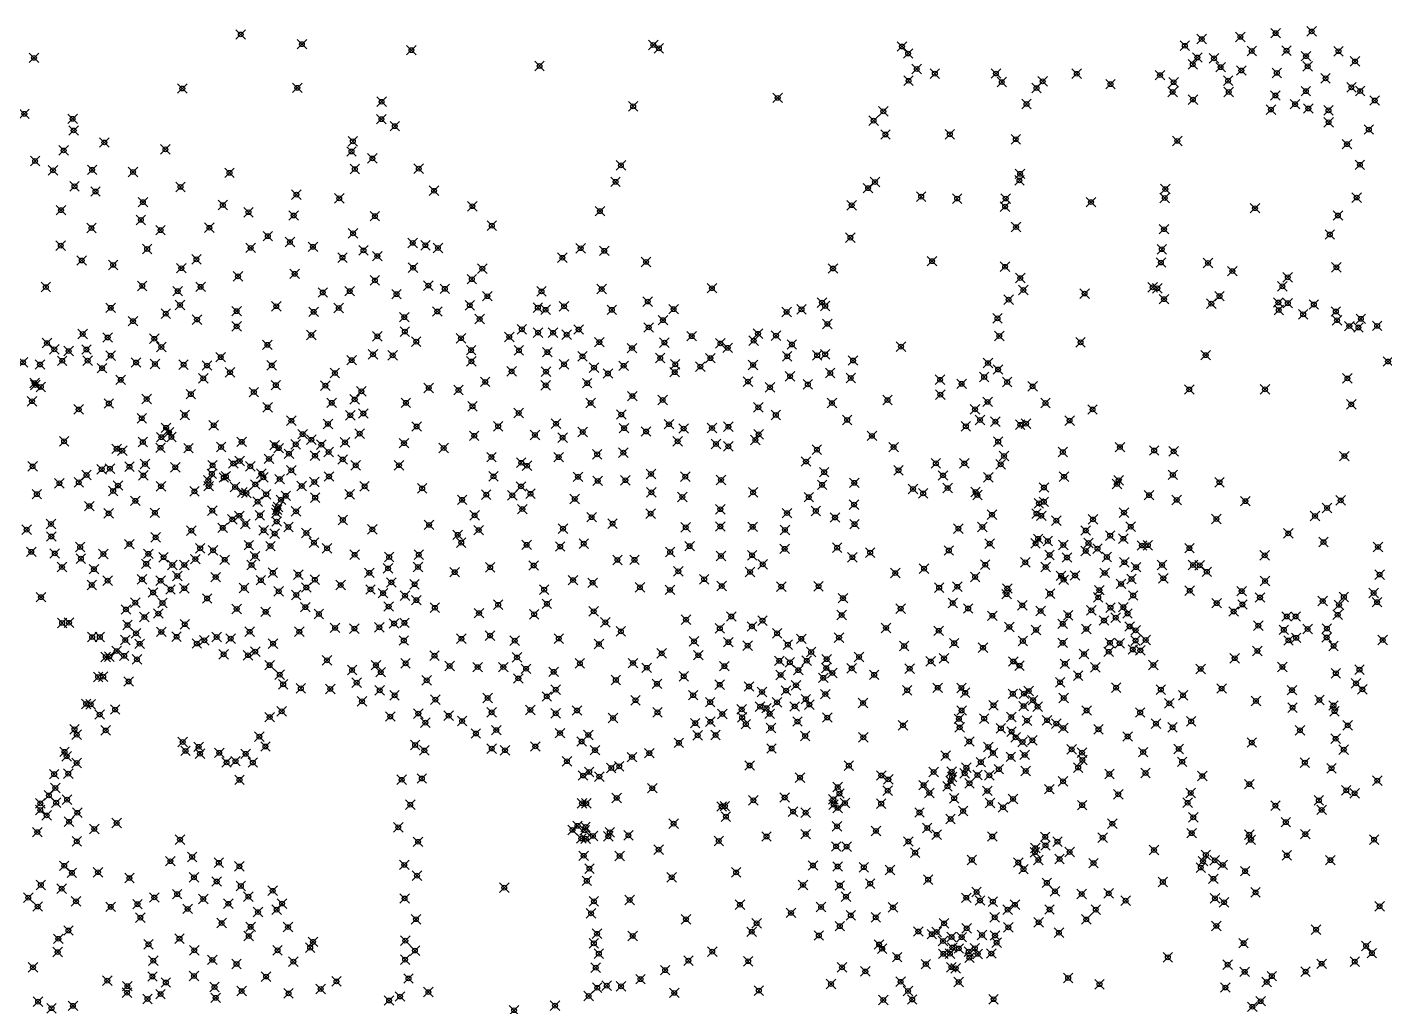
# Model space of a CAD drawing. Header units: millimetres. Extents: x 476859 to 479474, y 2367368 to 2370543.
# Drawn here: x 477952 to 478521, y 2367718 to 2368128 of the extents above; entities that cross this region are included whole.
import ezdxf

# ---------------------------------------------------------------- set-up
doc = ezdxf.new("R2010")
doc.units = ezdxf.units.MM
doc.header["$PDMODE"] = 35
doc.header["$PDSIZE"] = 2

msp = doc.modelspace()

# ---------------------------------------------------------------- linework, layer by layer
for p in [(478041.869, 2368124.863, 5.83), (478444.36, 2368122.916, 3.595), (478460.564, 2368123.827, 3.42), (478475.318, 2368125.407, 3.463), (478490.417, 2368126.145, 3.03), (478067.512, 2368120.785, 5.67), (478113.36, 2368118.277, 5.54), (478214.654, 2368120.467, 4.507), (478217.01, 2368119.055, 4.758), (478318.828, 2368119.813, 5.115), (478321.404, 2368116.866, 5.28), (478437.32, 2368120.145, 4.332), (478465.35, 2368117.915, 3.578), (478479.888, 2368118.052, 3.078), (478501.667, 2368117.835, 3.471), (477955.263, 2368115.054, 5.724), (478167.029, 2368111.632, 2.78), (478440.64, 2368112.354, 3.237), (478442.561, 2368115.219, 3.24), (478449.521, 2368114.854, 3.434), (478452.282, 2368111.172, 3.141), (478488.039, 2368115.782, 2.987), (478488.758, 2368111.506, 3.41), (478508.58, 2368113.582, 3.89), (478321.584, 2368105.472, 5.03), (478325.025, 2368110.384, 5.058), (478332.593, 2368108.453, 4.869), (478358.186, 2368108.489, 4.87), (478377.74, 2368105.24, 4.888), (478392.027, 2368108.402, 4.77), (478426.918, 2368107.831, 5.12), (478455.44, 2368105.498, 3.23), (478460.989, 2368109.777, 3.213), (478475.841, 2368108.765, 3.482), (478496.248, 2368106.51, 3.451), (478017.391, 2368102.225, 3.68), (478065.564, 2368102.501, 5.76), (478360.644, 2368104.926, 5.017), (478375.177, 2368102.408, 4.792), (478406.162, 2368104.057, 4.67), (478432.182, 2368100.795, 4.56), (478432.597, 2368104.843, 4.911), (478455.706, 2368100.765, 4.846), (478488.012, 2368101.113, 3.39), (478507.098, 2368102.731, 5.512), (478510.764, 2368101.147, 5.14), (478100.858, 2368096.676, 5.45), (478206.254, 2368094.745, 4.507), (478266.769, 2368098.299, 2.72), (478370.985, 2368095.725, 4.439), (478440.7, 2368097.588, 4.76), (478475.255, 2368099.292, 4.316), (478483.479, 2368095.665, 4.814), (478489.029, 2368093.858, 4.516), (478516.86, 2368097.197, 3.199), (477951.225, 2368091.633, 5.875), (477971.443, 2368089.532, 5.92), (478100.809, 2368089.393, 5.23), (478306.934, 2368088.756, 4.76), (478311.016, 2368092.663, 4.839), (478473.365, 2368093.406, 4.47), (478497.486, 2368093.07, 4.41), (477971.883, 2368084.657, 5.784), (478106.398, 2368086.47, 5.67), (478311.911, 2368082.961, 5.188), (478338.88, 2368083.046, 2.62), (478497.521, 2368088.094, 4.422), (478514.365, 2368085.045, 3.78), (477984.764, 2368079.635, 5.911), (478088.824, 2368080.123, 5.65), (478366.505, 2368080.968, 4.473), (478434.147, 2368080.269, 4.72), (478505.225, 2368078.932, 4.151), (477955.749, 2368071.857, 6.502), (477967.695, 2368076.294, 5.822), (478010.334, 2368076.74, 5.87), (478088.26, 2368075.838, 5.99), (478097.034, 2368072.951, 5.084), (477963.23, 2368067.972, 6.656), (477979.625, 2368068.171, 6.176), (477996.787, 2368067.259, 6.23), (478037.175, 2368066.908, 5.515), (478089.676, 2368068.477, 5.709), (478116.445, 2368068.642, 6.12), (478201.123, 2368070.041, 4.728), (478368.305, 2368066.494, 4.342), (478510.627, 2368070.279, 4.59), (477972.26, 2368061.257, 6.845), (478016.654, 2368061.019, 6.45), (478198.867, 2368063.14, 4.728), (478304.637, 2368060.487, 4.85), (478307.525, 2368063.067, 4.91), (478368.036, 2368063.746, 4.187), (478429.161, 2368060.106, 2.619), (477981.041, 2368059.109, 6.739), (478000.912, 2368054.624, 7.223), (478065.203, 2368057.772, 5.491), (478083.134, 2368056.215, 5.957), (478122.853, 2368059.417, 5.93), (478326.858, 2368056.951, 4.56), (478341.941, 2368056.134, 4.44), (478362.277, 2368056.132, 4.023), (478398.009, 2368054.651, 1.53), (478428.888, 2368056.395, 2.732), (478509.262, 2368056.551, 3.56), (477966.571, 2368051.266, 8.976), (478034.39, 2368053.411, 6.401), (478045.124, 2368050.406, 6.274), (478064.049, 2368049.033, 5.98), (478098.063, 2368048.756, 3.86), (478138.902, 2368052.925, 5.01), (478192.321, 2368050.868, 5.045), (478297.751, 2368053.332, 5.047), (478362.027, 2368052.788, 4.206), (478466.682, 2368052.098, 1.53), (478501.431, 2368049.038, 3.937), (477979.347, 2368043.774, 8.252), (478000.051, 2368047.195, 7.864), (478008.291, 2368042.895, 7.426), (478028.75, 2368043.906, 6.953), (478147.039, 2368044.772, 5.96), (478366.612, 2368044.199, 3.985), (478428.579, 2368043.298, 2.877), (478053.214, 2368040.387, 6.728), (478062.479, 2368037.912, 6.769), (478088.925, 2368041.583, 6.046), (478113.93, 2368037.564, 6.611), (478297.244, 2368039.754, 5.06), (478498.048, 2368041.099, 3.67), (477966.479, 2368036.428, 9.598), (478002.678, 2368035.013, 8.343), (478046.015, 2368035.483, 6.886), (478072.099, 2368035.913, 6.865), (478084.505, 2368031.415, 12.372), (478093.289, 2368034.431, 6.186), (478099.11, 2368032.035, 6.789), (478119.24, 2368036.591, 6.716), (478124.465, 2368035.452, 6.69), (478176.608, 2368031.357, 5.82), (478184.265, 2368035.332, 5.78), (478194.128, 2368034.247, 5.87), (478427.654, 2368034.912, 2.963), (477975.273, 2368030.202, 9.581), (477988.438, 2368028.356, 9.255), (478016.999, 2368026.968, 8.497), (478023.325, 2368030.691, 8.146), (478114.068, 2368027.154, 6.58), (478143.056, 2368026.783, 6.703), (478211.658, 2368029.612, 5.34), (478289.924, 2368026.85, 5.11), (478331.447, 2368029.923, 2.56), (478362.013, 2368027.592, 4.091), (478427.287, 2368029.342, 2.958), (478447.014, 2368029.169, 2.743), (478457.221, 2368025.752, 2.583), (478500.797, 2368027.356, 3.464), (478040.736, 2368023.552, 7.982), (478064.458, 2368024.623, 7.096), (478098.059, 2368021.852, 7.41), (478138.66, 2368022.365, 6.65), (478368.383, 2368022.833, 3.996), (478480.418, 2368023.161, 2.666), (477960.239, 2368019.062, 11.172), (478000.605, 2368019.563, 9.438), (478015.489, 2368017.357, 9.076), (478025.051, 2368019.177, 9.059), (478076.245, 2368016.799, 9.145), (478087.544, 2368017.362, 7.581), (478107.106, 2368016.088, 7.634), (478120.47, 2368019.698, 7.53), (478127.363, 2368018.347, 7.559), (478145.202, 2368015.239, 7.487), (478167.84, 2368017.247, 6.78), (478193.04, 2368018.234, 6.87), (478239.235, 2368018.595, 5.21), (478369.675, 2368017.834, 4.139), (478395.328, 2368016.351, 4.07), (478423.816, 2368018.96, 4.447), (478425.823, 2368018.581, 4.42), (478451.839, 2368015.258, 4.112), (478478.19, 2368019.37, 2.836), (477987.439, 2368010.373, 10.226), (478016.451, 2368011.576, 9.207), (478040.137, 2368008.972, 8.991), (478056.749, 2368011.034, 7.709), (478072.403, 2368008.71, 9.43), (478082.93, 2368010.294, 8.132), (478124.202, 2368008.851, 8.216), (478137.817, 2368011.462, 7.642), (478166.307, 2368010.455, 7.528), (478169.553, 2368009.582, 7.408), (478177.315, 2368011.014, 6.68), (478197.308, 2368009.537, 6.78), (478212.358, 2368012.983, 6.77), (478223.175, 2368009.832, 6.78), (478270.496, 2368008.663, 4.616), (478276.754, 2368009.751, 4.831), (478285.341, 2368012.583, 4.957), (478286.668, 2368011.136, 5.06), (478363.495, 2368013.777, 4.18), (478428.589, 2368014.009, 4.29), (478448.389, 2368012.104, 4.008), (478476.483, 2368012.609, 3.479), (478476.659, 2368009.442, 3.483), (478480.445, 2368012.328, 3.485), (478491.347, 2368011.778, 3.364), (478500.555, 2368008.846, 3.49), (477996.744, 2368004.789, 10.051), (478010.485, 2368007.912, 9.31), (478023.567, 2368005.466, 9.16), (478110.372, 2368006.47, 8.2), (478141.96, 2368005.672, 8.093), (478218.709, 2368005.203, 6.67), (478287.599, 2368003.637, 4.993), (478358.854, 2368005.97, 4.22), (478486.882, 2368007.646, 3.381), (478501.055, 2368005.165, 3.337), (478511.045, 2368005.762, 3.956), (477975.7, 2367999.437, 11.076), (477986.12, 2367997.963, 10.957), (478005.681, 2367997.441, 10.072), (478040.149, 2368002.593, 9.289), (478071.416, 2367998.988, 10.371), (478099.12, 2367998.434, 8.812), (478110.598, 2368000.425, 8.392), (478134.132, 2367997.631, 8.591), (478154.335, 2367998.199, 8.05), (478159.602, 2368001.394, 8.125), (478166.423, 2368000.001, 7.988), (478172.693, 2367999.932, 7.759), (478178.362, 2367999.133, 7.41), (478183.398, 2368001.313, 7.351), (478212.751, 2368002.164, 7.857), (478230.784, 2367998.504, 5.432), (478258.526, 2367999.535, 5.775), (478266.07, 2367998.736, 5.64), (478359.577, 2367998.593, 3.684), (478506.186, 2368002.714, 3.564), (478510.03, 2368002.151, 3.454), (478517.854, 2368002.824, 3.835), (477960.697, 2367995.605, 11.355), (477963.784, 2367993.014, 12.33), (477969.795, 2367992.262, 12.071), (477977.252, 2367992.916, 11.094), (478008.604, 2367993.971, 10.736), (478053.055, 2367994.881, 7.134), (478115.375, 2367996.211, 8.892), (478138.371, 2367992.661, 8.56), (478158.376, 2367992.55, 8.631), (478170.33, 2367991.799, 8.557), (478192.089, 2367995.992, 6.98), (478205.761, 2367993.509, 7.45), (478219.333, 2367995.821, 6.77), (478242.778, 2367995.485, 6.379), (478245.822, 2367993.631, 6.901), (478256.72, 2367996.614, 5.812), (478272.722, 2367995.029, 5.696), (478318.439, 2367994.128, 4.737), (478393.629, 2367995.934, 1.78), (477950.731, 2367987.543, 12.931), (477957.776, 2367986.653, 12.897), (477967.105, 2367988.204, 12.098), (477977.755, 2367988.244, 11.329), (477987.422, 2367990.332, 10.99), (477998.036, 2367987.495, 10.786), (478005.92, 2367986.849, 10.448), (478017.925, 2367986.574, 10.655), (478027.73, 2367986.207, 10.678), (478033.505, 2367989.727, 10.614), (478054.874, 2367986.252, 10.54), (478088.317, 2367988.466, 10.053), (478097.288, 2367990.886, 9.499), (478105.52, 2367990.464, 9.911), (478138.491, 2367987.931, 9.329), (478177.304, 2367986.714, 8.491), (478185.024, 2367990.035, 7.799), (478202.262, 2367986.104, 7.543), (478217.573, 2367989.335, 7.49), (478223.858, 2367986.704, 7.509), (478238.604, 2367989.29, 6.771), (478256.479, 2367986.468, 5.87), (478270.768, 2367990.08, 5.555), (478283.309, 2367990.489, 5.244), (478286.674, 2367990.919, 5.105), (478298.358, 2367988.331, 5.66), (478354.873, 2367987.236, 3.987), (478446.056, 2367990.543, 3.74), (478522.418, 2367987.888, 3.942), (477983.793, 2367985.123, 11.129), (477991.621, 2367980.214, 10.803), (478026.164, 2367980.836, 10.11), (478037.383, 2367983.403, 10.596), (478081.309, 2367983.043, 10.425), (478155.324, 2367983.743, 8.679), (478169.744, 2367983.657, 8.33), (478189.852, 2367985.316, 7.088), (478195.664, 2367982.889, 8.281), (478223.658, 2367983.442, 7.7), (478234.362, 2367985.765, 7.277), (478271.957, 2367981.734, 6.012), (478288.78, 2367983.069, 5.23), (478297.394, 2367981.011, 5.924), (478334.788, 2367980.263, 3.861), (478353.252, 2367981.409, 3.84), (478359.085, 2367984.546, 4.093), (478505.413, 2367980.817, 3.445), (477955.52, 2367978.861, 12.816), (477955.862, 2367978.079, 12.857), (477958.143, 2367977.262, 12.798), (478047.354, 2367975.075, 10.29), (478056.581, 2367977.987, 10.31), (478077.342, 2367977.783, 10.48), (478092.419, 2367975.415, 10.415), (478120.631, 2367976.835, 10.103), (478133.088, 2367975.921, 9.9), (478144.276, 2367979.369, 9.314), (478169.603, 2367977.931, 9.13), (478186.991, 2367978.814, 8.422), (478254.329, 2367979.483, 7.788), (478263.574, 2367977.063, 6.475), (478279.41, 2367978.304, 5.627), (478343.802, 2367978.551, 3.746), (478362.888, 2367979.272, 4.138), (478373.53, 2367977.462, 3.012), (478439.156, 2367976.195, 3.81), (478470.902, 2367976.253, 1.43), (477954.424, 2367971.254, 12.794), (477986.628, 2367970.311, 10.648), (478002.488, 2367972.173, 9.991), (478020.97, 2367974.234, 9.44), (478053.122, 2367968.735, 10.25), (478079.991, 2367970.594, 10.15), (478089.587, 2367972.021, 10.415), (478111.042, 2367970.599, 10.07), (478138.956, 2367969.119, 9.902), (478188.405, 2367970.562, 8.789), (478205.926, 2367973.4, 8.571), (478218.573, 2367971.779, 8.46), (478289.501, 2367970.483, 6.947), (478312.766, 2367971.749, 5.12), (478334.893, 2367974.004, 3.736), (478354.68, 2367970.989, 3.681), (478378.955, 2367970.511, 3.93), (478507.018, 2367969.923, 3.54), (477973.995, 2367967.838, 11.683), (478000.434, 2367964.13, 9.48), (478018.444, 2367965.472, 9.3), (478063.077, 2367963.09, 10.02), (478087.77, 2367965.401, 10.375), (478093.245, 2367966.128, 10.33), (478158.313, 2367966.347, 9.649), (478201.262, 2367965.683, 9.107), (478258.657, 2367968.71, 7.954), (478265.99, 2367965.494, 7.421), (478295.884, 2367963.43, 6.947), (478349.414, 2367967.891, 3.709), (478351.558, 2367963.425, 3.564), (478389.039, 2367963.162, 3.67), (478398.651, 2367967.818, 3.67), (478010.61, 2367960.144, 9.321), (478011.842, 2367958.265, 9.292), (478030.564, 2367961.204, 9.28), (478067.832, 2367957.46, 9.835), (478078.387, 2367961.77, 10.11), (478091.68, 2367957.696, 10.134), (478115.532, 2367960.681, 10.01), (478149.691, 2367960.765, 9.87), (478173.935, 2367961.844, 9.312), (478185.12, 2367958.398, 9.05), (478202.436, 2367959.988, 9.04), (478211.654, 2367958.576, 8.958), (478221.246, 2367961.642, 8.815), (478227.377, 2367959.821, 8.708), (478239.24, 2367960.015, 8.468), (478246.14, 2367960.57, 8.451), (478258.796, 2367957.385, 8.061), (478345.578, 2367960.744, 3.736), (478357.96, 2367962.691, 3.243), (478368.357, 2367961.403, 4.168), (478370.793, 2367961.864, 4.072), (477967.896, 2367954.462, 10.993), (478000.868, 2367954.165, 9.11), (478008.267, 2367951.763, 8.984), (478008.633, 2367956.2, 8.999), (478012.853, 2367956.279, 9.283), (478033.661, 2367952.064, 9.25), (478042.282, 2367954.254, 9.33), (478056.123, 2367952.861, 9.373), (478064.908, 2367953.221, 9.739), (478071.437, 2367955.129, 10.365), (478075.651, 2367953.049, 10.053), (478085.566, 2367954.042, 10.191), (478110.263, 2367953.698, 9.93), (478126.888, 2367951.66, 10.105), (478139.665, 2367956.793, 9.95), (478165.083, 2367957.154, 9.527), (478176.687, 2367956.007, 9.27), (478224.87, 2367954.48, 8.972), (478240.905, 2367953.349, 8.473), (478246.114, 2367952.361, 8.364), (478257.448, 2367955.03, 8.2), (478306.253, 2367956.753, 6.854), (478315.309, 2367952.049, 6.739), (478359.115, 2367954.33, 3.308), (478410.118, 2367952.046, 3.82), (477989.906, 2367951.317, 9.345), (477992.26, 2367950.545, 9.024), (478019.993, 2367951.606, 9.213), (478041.448, 2367946.202, 9.162), (478053.735, 2367947.124, 9.386), (478057.759, 2367951.603, 9.492), (478062.046, 2367949.256, 9.946), (478072.973, 2367948.434, 9.967), (478078.691, 2367950.011, 10.032), (478084.587, 2367946.878, 10.059), (478146.889, 2367947.859, 10.05), (478175.019, 2367947.843, 9.33), (478191.172, 2367949.043, 8.835), (478202.129, 2367949.702, 8.74), (478278.618, 2367946.006, 7.732), (478283.194, 2367950.974, 7.731), (478361.587, 2367948.324, 3.547), (478386.203, 2367949.967, 3.28), (478424.454, 2367950.636, 3.72), (478432.62, 2367950.243, 3.65), (478504.15, 2367948.277, 3.65), (477954.69, 2367943.954, 10.488), (477977.262, 2367940.359, 9.249), (477983.63, 2367942.785, 9.159), (477987.072, 2367943.04, 8.826), (477995.297, 2367943.821, 8.76), (478001.752, 2367944.974, 9.281), (478014.45, 2367943.605, 8.58), (478029.769, 2367940.848, 9.546), (478030.068, 2367944.388, 9.239), (478038.755, 2367945.186, 9.043), (478045.871, 2367943.973, 9.28), (478050.482, 2367940.904, 9.353), (478063.043, 2367942.32, 9.48), (478090.041, 2367944.42, 9.89), (478108.147, 2367944.46, 9.87), (478159.356, 2367945.501, 9.813), (478161.781, 2367944.236, 9.324), (478213.734, 2367940.829, 8.341), (478286.256, 2367941.549, 7.62), (478317.384, 2367942.34, 7.122), (478333.027, 2367945.238, 6.971), (478344.946, 2367945.218, 4.27), (478360.168, 2367944.829, 3.534), (478432.272, 2367940.415, 3.87), (477965.939, 2367936.91, 9.24), (477974.046, 2367937.286, 9.116), (477990.467, 2367935.952, 8.608), (478001.102, 2367940.206, 8.589), (478008.457, 2367935.667, 8.52), (478028.298, 2367938.125, 8.839), (478028.438, 2367935.689, 8.655), (478034.799, 2367939.325, 9.209), (478035.652, 2367939.785, 9.23), (478039.501, 2367935.33, 9.205), (478047.987, 2367936.414, 9.341), (478051.389, 2367939.367, 9.746), (478058.211, 2367938.645, 9.564), (478067.389, 2367935.748, 9.46), (478072.674, 2367937.449, 9.57), (478078.86, 2367939.735, 9.929), (478093.734, 2367935.626, 9.85), (478117.867, 2367934.75, 9.908), (478147.738, 2367939.774, 9.98), (478159.251, 2367935.573, 9.067), (478183.124, 2367939.615, 8.77), (478191.407, 2367937.905, 8.671), (478202.987, 2367938.173, 8.38), (478228.05, 2367939.673, 8.32), (478243.012, 2367938.321, 8.09), (478285.389, 2367936.24, 7.46), (478298.838, 2367937.096, 7.408), (478336.015, 2367940.182, 6.84), (478337.985, 2367934.891, 6.711), (478355.04, 2367939.402, 5.34), (478378.292, 2367935.133, 3.34), (478386.691, 2367939.627, 1.76), (478408.9, 2367936.601, 3.374), (478409.557, 2367938.167, 3.279), (478451.828, 2367937.325, 3.65), (477956.472, 2367932.342, 9.852), (477988.456, 2367933.69, 8.182), (477997.742, 2367929.545, 8.09), (478022.493, 2367933.49, 8.64), (478042.582, 2367933.106, 8.952), (478044.201, 2367932.831, 9.415), (478048.925, 2367929.184, 9.003), (478052.532, 2367932.291, 9.049), (478058.748, 2367929.984, 9.014), (478060.746, 2367931.633, 9.321), (478073.04, 2367930.873, 9.621), (478087.503, 2367932.296, 9.729), (478134.605, 2367929.959, 9.58), (478144.692, 2367932.124, 9.77), (478155.623, 2367931.854, 9.166), (478163.254, 2367932.528, 8.793), (478181.777, 2367930.355, 8.36), (478213.862, 2367933.1, 8.24), (478226.815, 2367931.172, 7.907), (478256.481, 2367933.072, 7.863), (478279.804, 2367931.079, 7.11), (478323.449, 2367934.515, 6.967), (478327.712, 2367932.654, 6.758), (478349.649, 2367933.232, 6.43), (478350.447, 2367931.97, 6.489), (478378.248, 2367929.144, 4.493), (478422.328, 2367931.916, 3.67), (478433.89, 2367929.939, 3.766), (478462.682, 2367929.423, 3.73), (478502.592, 2367929.717, 3.454), (477978.457, 2367927.335, 7.03), (477986.52, 2367924.287, 7.685), (478005.916, 2367924.541, 7.92), (478029.948, 2367925.42, 8.458), (478041.324, 2367923.289, 8.27), (478049.893, 2367923.49, 8.42), (478056.779, 2367924.486, 8.427), (478057.026, 2367925.882, 8.833), (478057.462, 2367927.002, 8.996), (478065.039, 2367925.174, 9.05), (478139.828, 2367923.435, 9.44), (478159.806, 2367926.083, 8.61), (478213.548, 2367924.189, 8.113), (478242.756, 2367926.026, 7.742), (478270.688, 2367924.409, 7.226), (478282.759, 2367925.315, 6.827), (478298.782, 2367927.984, 7.163), (478356.536, 2367923.73, 6.43), (478375.186, 2367924.221, 5.95), (478376.179, 2367928.534, 4.436), (478377.166, 2367923.288, 5.888), (478411.812, 2367924.629, 3.54), (478496.887, 2367926.568, 3.65), (477962.393, 2367919.869, 6.89), (478034.348, 2367918.25, 8.09), (478038.332, 2367921.775, 8.264), (478043.842, 2367919.857, 8.409), (478056.912, 2367920.876, 8.45), (478061.858, 2367918.602, 8.39), (478084.64, 2367921.546, 9.56), (478096.984, 2367917.588, 9.587), (478120.762, 2367919.476, 9.552), (478176.847, 2367917.891, 8.054), (478188.828, 2367922.69, 8.33), (478197.609, 2367920.011, 8.145), (478228.274, 2367918.444, 7.785), (478242.77, 2367918.789, 7.535), (478256.318, 2367918.664, 7.61), (478290.778, 2367922.567, 6.88), (478298.948, 2367919.783, 7.061), (478342.465, 2367917.908, 6.137), (478352.503, 2367918.609, 6.219), (478383.457, 2367921.228, 5.772), (478398.845, 2367921.775, 3.41), (478414.654, 2367918.696, 4.82), (478450.526, 2367921.943, 3.83), (478491.824, 2367923.198, 3.87), (477952.205, 2367917.455, 8.059), (477962.55, 2367914.627, 7.522), (478006.234, 2367914.239, 7.692), (478021.191, 2367917.078, 7.693), (478051.44, 2367917.213, 8.478), (478056.081, 2367915.828, 8.272), (478069.33, 2367916.059, 8.88), (478072.517, 2367912.012, 8.807), (478132.759, 2367915.309, 9.348), (478134.222, 2367912.038, 9.28), (478141.543, 2367917.284, 9.334), (478269.809, 2367917.366, 7.18), (478375.889, 2367913.639, 4.782), (478379.918, 2367912.706, 4.56), (478395.799, 2367917.136, 5.488), (478396.957, 2367911.874, 5.55), (478406.043, 2367914.977, 5.257), (478411.568, 2367913.674, 4.656), (478480.621, 2367915.914, 3.87), (478495.386, 2367912.282, 3.92), (477954.127, 2367908.183, 6.9), (477963.975, 2367907.518, 7.167), (477974.62, 2367910.202, 6.58), (477984.367, 2367907.279, 6.89), (477995.254, 2367911.426, 7.11), (478003.185, 2367907.356, 7.28), (478024.887, 2367909.67, 7.58), (478030.301, 2367908.83, 7.905), (478045.246, 2367910.994, 7.889), (478047.887, 2367906.399, 7.947), (478054.329, 2367910.582, 7.723), (478078.036, 2367909.656, 8.634), (478089.568, 2367906.972, 8.75), (478116.451, 2367906.991, 9.15), (478161.601, 2367911.118, 8.246), (478175.686, 2367910.408, 8.09), (478185.557, 2367911.609, 7.77), (478221.737, 2367908.108, 7.636), (478229.878, 2367910.567, 7.72), (478243.002, 2367906.429, 7.212), (478256.064, 2367906.755, 7.46), (478269.686, 2367909.441, 7.016), (478291.684, 2367909.917, 6.44), (478305.506, 2367907.868, 6.553), (478338.47, 2367908.738, 6.11), (478355.561, 2367911.648, 6.31), (478374.783, 2367911.709, 5.872), (478380.646, 2367906.91, 4.28), (478386.38, 2367911.077, 4.42), (478395.81, 2367908.576, 4.35), (478400.737, 2367909.537, 5.094), (478419.356, 2367910.827, 5.015), (478421.825, 2367910.957, 4.96), (478439.246, 2367909.725, 3.397), (478470.765, 2367906.71, 1.66), (478518.193, 2367910.254, 4.223), (477966.999, 2367901.811, 6.371), (477974.918, 2367905.329, 6.71), (477980.37, 2367900.932, 6.44), (478002.278, 2367903.172, 6.76), (478009.544, 2367905.925, 7.543), (478013.216, 2367902.675, 7.561), (478018.249, 2367902.716, 6.88), (478022.869, 2367905.139, 7.188), (478035.168, 2367904.864, 7.234), (478046.374, 2367902.651, 7.969), (478103.58, 2367901.24, 8.87), (478104.031, 2367905.999, 9.147), (478116.131, 2367901.838, 8.945), (478146.369, 2367901.664, 8.336), (478164.569, 2367902.478, 8.111), (478199.665, 2367904.797, 7.497), (478206.802, 2367904.831, 7.497), (478260.511, 2367902.955, 6.978), (478298.068, 2367905.92, 6.481), (478328.089, 2367901.137, 6.35), (478353.7, 2367902.785, 6.26), (478370.476, 2367903.799, 5.73), (478379.001, 2367901.804, 5.869), (478387.934, 2367905.817, 4.11), (478404.63, 2367906.01, 3.87), (478411.962, 2367903.826, 3.26), (478416.865, 2367901.762, 2.71), (478427.78, 2367902.694, 4.838), (478440.767, 2367902.668, 4.737), (478443.506, 2367902.556, 4.65), (477986.115, 2367896.102, 6.004), (478000.512, 2367896.644, 6.45), (478008.293, 2367896.08, 6.66), (478015.317, 2367898.08, 6.51), (478031.384, 2367897.602, 6.89), (478050.29, 2367896.312, 7.13), (478055.312, 2367899.437, 8.118), (478065.966, 2367898.618, 7.67), (478072.911, 2367896.5, 7.781), (478095.73, 2367899.388, 8.709), (478104.955, 2367895.367, 8.209), (478131.477, 2367899.684, 8.63), (478181.068, 2367896.348, 7.289), (478189.253, 2367895.233, 7.63), (478225.144, 2367900.027, 7.47), (478235.973, 2367896.721, 7.19), (478255.207, 2367899.789, 7.087), (478316.018, 2367899.29, 6.49), (478349.467, 2367897.687, 6.42), (478385.475, 2367898.154, 6.047), (478386.573, 2367896.481, 5.839), (478391.314, 2367898.287, 3.89), (478403.715, 2367899.374, 3.37), (478414.964, 2367896.793, 2.738), (478428.304, 2367897.131, 2.76), (478446.523, 2367899.834, 4.777), (478470.911, 2367895.966, 3.465), (478518.872, 2367898.667, 4.042), (477958.207, 2367889.195, 6.357), (477979.485, 2367894.293, 6.13), (478005.15, 2367891.148, 6.31), (478012.477, 2367892.418, 6.31), (478018.227, 2367892.94, 6.662), (478043.232, 2367893.047, 6.91), (478057.803, 2367891.642, 7.104), (478065.116, 2367890.157, 7.091), (478069.342, 2367893.268, 7.427), (478083.716, 2367894.266, 8.189), (478096.221, 2367892.44, 8.214), (478101.486, 2367890.879, 8.188), (478110.696, 2367889.823, 7.98), (478114.679, 2367894.61, 8.526), (478168.964, 2367892.366, 7.66), (478209.071, 2367893.313, 7.197), (478221.666, 2367892.264, 7.156), (478243.341, 2367893.846, 7.002), (478268.268, 2367893.646, 6.745), (478283.888, 2367893.778, 6.716), (478334.4, 2367893.18, 6.27), (478342.011, 2367893.571, 6.54), (478362.642, 2367890.447, 6.099), (478362.97, 2367892.826, 6.142), (478380.891, 2367890.672, 5.82), (478401.509, 2367892.148, 3.57), (478410.611, 2367894.769, 2.727), (478415.675, 2367889.904, 2.89), (478439.359, 2367891.895, 2.74), (478461.106, 2367891.734, 4.815), (478503.893, 2367889.27, 3.666), (478516.37, 2367890.956, 4.659), (477993.778, 2367884.06, 5.62), (477997.686, 2367886.89, 5.677), (478009.103, 2367886.769, 6.11), (478027.795, 2367888.637, 6.62), (478040.193, 2367884.289, 6.672), (478068.946, 2367885.028, 7.09), (478103.826, 2367885.277, 7.639), (478115.466, 2367887.957, 7.861), (478123.181, 2367884.775, 7.547), (478149.708, 2367886.027, 7.68), (478170.101, 2367886.409, 7.317), (478294.151, 2367888.784, 6.221), (478318.288, 2367884.437, 6.09), (478340.115, 2367886.735, 6.21), (478346.546, 2367884.471, 6.487), (478369.237, 2367885.764, 6.077), (478398.135, 2367883.68, 5.58), (478401.028, 2367889.094, 5.465), (478406.177, 2367884.821, 5.339), (478411.593, 2367885.02, 2.842), (478450.635, 2367886.698, 2.761), (478461.438, 2367886.129, 4.79), (478468.792, 2367889.061, 4.76), (478495.051, 2367887.565, 3.397), (478501.868, 2367885.972, 3.481), (478517.838, 2367887.122, 4.505), (477967.092, 2367878.382, 4.799), (477969.972, 2367878.488, 6.081), (478001.508, 2367880.876, 5.48), (478007.372, 2367882.348, 5.851), (478018.44, 2367877.856, 6.135), (478052.317, 2367883.068, 6.53), (478074.6, 2367882.143, 7.21), (478106.095, 2367878.193, 7.133), (478110.451, 2367878.446, 7.38), (478141.681, 2367882.526, 7.529), (478164.764, 2367882.062, 7.299), (478189.707, 2367883.297, 7.253), (478194.604, 2367878.685, 6.93), (478228.358, 2367879.765, 6.77), (478247.327, 2367881.104, 6.71), (478260.424, 2367879.381, 6.68), (478293.546, 2367881.716, 6.213), (478356.719, 2367881.405, 6.31), (478376.899, 2367883.383, 5.961), (478386.167, 2367878.047, 5.765), (478388.464, 2367881.591, 5.751), (478403.453, 2367879.449, 5.577), (478408.361, 2367880.626, 3.365), (478413.318, 2367882.352, 2.929), (478457.741, 2367883.201, 3.082), (478479.993, 2367881.103, 4.766), (478483.701, 2367881.104, 4.777), (478501.341, 2367881.843, 4.65), (477979.658, 2367872.501, 4.799), (477982.864, 2367872.52, 5.844), (477994.433, 2367877.512, 5.435), (477997.987, 2367874.058, 5.478), (478008.602, 2367874.672, 5.65), (478014.991, 2367872.622, 5.83), (478031.751, 2367872.518, 6.1), (478045.635, 2367874.719, 6.03), (478066.426, 2367874.726, 6.58), (478081.392, 2367876.341, 7.28), (478089.5, 2367876.055, 7.35), (478099.96, 2367876.567, 7.43), (478146.316, 2367873.118, 6.955), (478201.099, 2367874.869, 6.628), (478242.557, 2367876.134, 6.486), (478255.991, 2367876.945, 6.611), (478266.54, 2367874.056, 6.395), (478292.443, 2367872.286, 6.064), (478312.152, 2367876.326, 6.059), (478334.232, 2367875.123, 5.93), (478363.805, 2367876.747, 6.161), (478375.004, 2367875.488, 5.87), (478396.022, 2367875.916, 5.6), (478414.176, 2367876.913, 2.897), (478416.692, 2367875.328, 2.923), (478468.089, 2367877.262, 3.09), (478478.78, 2367875.524, 4.754), (478483.943, 2367872.167, 4.715), (478488.728, 2367875.856, 4.789), (478496.697, 2367872.33, 4.412), (478496.805, 2367876.068, 3.697), (477989.886, 2367866.627, 5.39), (477993.513, 2367871.242, 5.435), (477999.521, 2367869.685, 5.425), (478023.468, 2367869.789, 6.19), (478026.662, 2367871.148, 6.064), (478037.659, 2367871.849, 6.108), (478047.948, 2367866.394, 6.08), (478055.431, 2367869.731, 5.991), (478110.18, 2367871.053, 6.928), (478134.313, 2367871.79, 7.01), (478156.653, 2367870.971, 6.92), (478175.089, 2367871.865, 6.889), (478191.901, 2367869.564, 6.88), (478231.756, 2367870.722, 6.41), (478246.134, 2367870.358, 6.34), (478254.223, 2367868.885, 6.41), (478271.019, 2367869.329, 5.29), (478276.656, 2367871.765, 6.225), (478319.763, 2367868.745, 5.98), (478340.685, 2367869.956, 5.744), (478352.762, 2367868.015, 5.88), (478369.449, 2367870.84, 5.973), (478386.155, 2367870.093, 5.58), (478405.911, 2367870.103, 5.313), (478409.982, 2367869.904, 3.675), (478415.509, 2367867.29, 2.793), (478416.661, 2367871.024, 3.013), (478418.677, 2367866.904, 3.161), (478420.91, 2367871.27, 3.01), (478467.715, 2367866.701, 3.28), (478480.712, 2367871.084, 3.78), (478499.591, 2367868.785, 4.639), (478520.171, 2367871.246, 4.744), (477985.33, 2367864.168, 4.799), (477986.855, 2367864.316, 5.79), (477993.039, 2367864.631, 5.415), (477998.396, 2367863.151, 5.425), (478034.688, 2367865.263, 6.31), (478044.922, 2367864.877, 6.357), (478053.956, 2367860.734, 6.192), (478077.981, 2367862.764, 6.544), (478098.488, 2367860.737, 6.48), (478110.901, 2367861.493, 6.41), (478123.021, 2367864.691, 7.142), (478157.565, 2367863.974, 6.421), (478183.929, 2367861.483, 6.58), (478206.17, 2367861.588, 6.306), (478218.161, 2367865.66, 6.325), (478233.531, 2367864.9, 6.29), (478267.42, 2367862.552, 4.379), (478271.86, 2367861.901, 3.992), (478278.955, 2367862.571, 3.978), (478280.796, 2367866.224, 5.11), (478287.293, 2367863.239, 5.071), (478300.873, 2367864.174, 6.078), (478330.88, 2367862.292, 5.73), (478336.43, 2367863.63, 5.701), (478365.454, 2367862.265, 5.792), (478387.056, 2367861.311, 5.87), (478395.103, 2367865.381, 5.56), (478405.45, 2367866.335, 5.474), (478424.131, 2367860.792, 3.051), (478458.183, 2367863.635, 3.35), (477982.152, 2367855.785, 4.799), (477984.255, 2367855.895, 5.77), (478058.212, 2367856.742, 6.003), (478088.533, 2367858.677, 6.37), (478100.519, 2367857.781, 6.33), (478129.368, 2367860.383, 6.356), (478141.134, 2367859.912, 6.447), (478151.845, 2367859.915, 6.44), (478158.148, 2367855.168, 5.55), (478161.391, 2367859.212, 6.377), (478172.947, 2367857.937, 6.162), (478211.929, 2367859.637, 5.825), (478227.441, 2367856.048, 6.11), (478244.472, 2367860.323, 3.847), (478267.996, 2367856.642, 4.045), (478275.43, 2367858.631, 3.796), (478285.873, 2367855.414, 3.885), (478287.099, 2367859.506, 4.511), (478289.68, 2367857.468, 4.438), (478297.759, 2367859.361, 5.758), (478307.198, 2367856.695, 5.693), (478322.051, 2367859.266, 5.82), (478368.05, 2367860.549, 5.625), (478392.653, 2367856.336, 5.441), (478399.822, 2367859.84, 5.519), (478443.926, 2367859.163, 2.829), (478478.178, 2367860.006, 5.041), (478500.563, 2367857.334, 4.933), (478510.457, 2367858.837, 4.6), (477994.896, 2367853.882, 5.387), (478059.647, 2367852.699, 5.634), (478067.051, 2367851.018, 5.31), (478079.379, 2367850.773, 5.27), (478090.449, 2367853.399, 6.11), (478100.107, 2367850.182, 5.79), (478119.77, 2367854.378, 6.3), (478173.823, 2367850.447, 5.487), (478198.985, 2367854.524, 5.62), (478216.192, 2367852.907, 5.72), (478242.508, 2367852.531, 3.81), (478254.761, 2367851.801, 3.87), (478260.219, 2367849.532, 3.888), (478270.289, 2367850.097, 4.059), (478274.435, 2367852.316, 3.792), (478320.996, 2367850.2, 5.77), (478333.82, 2367851.261, 5.74), (478343.747, 2367851.179, 5.734), (478371.928, 2367849.931, 5.542), (478385.074, 2367853.583, 5.484), (478408.528, 2367851.287, 3.24), (478427.254, 2367850.497, 3.208), (478452.699, 2367850.941, 3.903), (478482.19, 2367850.271, 4.926), (478508.998, 2367853.11, 4.743), (478511.698, 2367850.564, 4.756), (477977.116, 2367844.492, 4.799), (477979.052, 2367844.322, 5.83), (478092.664, 2367845.598, 5.36), (478106.296, 2367848.097, 6.317), (478123.396, 2367846.293, 6.11), (478145.274, 2367846.978, 5.11), (478170.06, 2367847.628, 5.34), (478207.23, 2367846.037, 4.119), (478231.37, 2367848.149, 3.97), (478238.488, 2367845.228, 3.82), (478266.483, 2367845.175, 4.057), (478278.565, 2367846.502, 3.786), (478280.06, 2367844.222, 3.597), (478286.727, 2367848.604, 3.455), (478302.536, 2367844.858, 3.55), (478345.297, 2367849.17, 5.633), (478357.161, 2367843.931, 5.348), (478365.265, 2367848.714, 5.47), (478369.947, 2367848.798, 5.365), (478373.725, 2367846.074, 4.794), (478386.58, 2367846.984, 4.87), (478430.797, 2367844.73, 3.502), (478436.59, 2367848.08, 3.199), (478467.083, 2367845.73, 5.107), (478493.688, 2367846.152, 4.541), (478499.567, 2367843.83, 4.924), (477982.81, 2367840.046, 5.35), (477989.265, 2367842.144, 5.39), (478054.002, 2367838.977, 5.47), (478059.035, 2367841.384, 5.55), (478104.502, 2367839.214, 5.47), (478116.258, 2367840.463, 6.03), (478128.965, 2367839.554, 5.93), (478146.95, 2367840.974, 5.087), (478163.155, 2367841.978, 4.839), (478173.82, 2367840.565, 5.11), (478182.728, 2367841.741, 4.89), (478197.833, 2367838.584, 3.991), (478216.43, 2367840.957, 3.736), (478243.596, 2367840.262, 3.823), (478251.71, 2367842.191, 3.886), (478251.906, 2367838.865, 4.104), (478259.404, 2367843.336, 3.757), (478262.082, 2367842.737, 3.821), (478263.404, 2367840.354, 4.157), (478273.886, 2367843.441, 3.672), (478287.538, 2367838.797, 3.576), (478342.674, 2367838.25, 3.485), (478343.79, 2367841.751, 4.625), (478353.26, 2367838.36, 3.631), (478364.608, 2367838.996, 4.664), (478369.77, 2367843.578, 4.423), (478375.647, 2367843.309, 3.827), (478396.155, 2367841.75, 3.31), (478418.586, 2367840.905, 3.44), (478482.426, 2367842.953, 5.217), (478500.004, 2367841.432, 5.375), (477972.248, 2367833.869, 4.799), (477985.294, 2367833.41, 5.33), (478119.21, 2367836.655, 5.92), (478134.6, 2367837.31, 5.88), (478148.908, 2367833.529, 5.02), (478175.598, 2367832.273, 4.67), (478232.233, 2367836.429, 3.635), (478238.577, 2367837.033, 3.798), (478253.423, 2367836.004, 3.878), (478264.004, 2367834.436, 3.634), (478275.07, 2367837.122, 3.737), (478319.264, 2367835.506, 3.728), (478342.993, 2367834.656, 3.583), (478360.235, 2367834.275, 3.853), (478364.726, 2367832.92, 3.789), (478371.177, 2367837.514, 3.413), (478379.619, 2367837.651, 3.633), (478383.462, 2367836.265, 3.209), (478386.445, 2367834.431, 3.379), (478401.139, 2367833.85, 3.41), (478425.196, 2367836.239, 3.227), (478432.157, 2367834.696, 3.889), (478439.973, 2367837.164, 4.564), (478485.519, 2367833.46, 5.728), (478505.537, 2367835.492, 5.428), (477973.187, 2367831.607, 5.81), (478017.55, 2367828.548, 5.065), (478049.702, 2367830.784, 5.33), (478052.23, 2367826.657, 6.18), (478114.933, 2367827.304, 5.55), (478140.369, 2367832.102, 5.91), (478165.265, 2367826.684, 5.94), (478184.648, 2367828.762, 4.147), (478187.466, 2367831.523, 4.11), (478225.392, 2367828.199, 3.598), (478233.262, 2367831.323, 3.844), (478240.747, 2367831.445, 3.929), (478278.272, 2367831.088, 3.698), (478302.636, 2367830.529, 3.343), (478347.022, 2367828.769, 3.76), (478366.419, 2367830.508, 3.477), (478369.316, 2367828.565, 2.982), (478373.467, 2367829.273, 3.295), (478413.381, 2367830.847, 3.49), (478465.348, 2367828.329, 5.77), (478500.468, 2367829.913, 5.554), (477968.058, 2367824.435, 4.799), (477968.988, 2367822.589, 5.783), (478018.738, 2367824.83, 5.013), (478024.239, 2367826.544, 5.169), (478024.804, 2367823.631, 5.143), (478032.873, 2367824.01, 5.19), (478043.924, 2367823.609, 5.24), (478118.755, 2367825.031, 5.78), (478147.013, 2367825.787, 5.968), (478152.562, 2367825.101, 5.891), (478190.26, 2367825.129, 3.938), (478205.757, 2367822.221, 3.574), (478213.013, 2367823.889, 3.644), (478264.2, 2367825.824, 3.731), (478337.14, 2367822.838, 3.669), (478355.003, 2367826.502, 3.621), (478356.929, 2367823.943, 3.541), (478364.411, 2367822.337, 3.729), (478370.211, 2367823.162, 3.841), (478389.888, 2367825.469, 3.145), (478394.218, 2367824.066, 3.194), (478394.43, 2367821.015, 3.152), (478419.863, 2367824.31, 4.45), (478434.767, 2367825.647, 4.894), (478503.87, 2367825.344, 5.332), (477969.63, 2367815.292, 5.783), (477973.122, 2367819.779, 5.31), (478035.934, 2367820.008, 5.184), (478039.686, 2367820.504, 6.263), (478046.928, 2367819.953, 6.356), (478178.493, 2367820.497, 5.962), (478187.831, 2367816.022, 4.15), (478197.05, 2367817.658, 3.672), (478200.403, 2367818.373, 3.569), (478254.998, 2367818.725, 3.492), (478296.587, 2367818.619, 3.606), (478332.077, 2367816.001, 3.745), (478339.669, 2367816.177, 3.707), (478345.118, 2367815.408, 3.372), (478345.774, 2367817.797, 3.697), (478351.855, 2367820.107, 3.4), (478359.414, 2367817.153, 3.413), (478370.672, 2367816.406, 4.367), (478392.641, 2367817.838, 3.506), (478420.824, 2367815.552, 5.07), (478436.201, 2367820.264, 5.128), (478487.57, 2367819.917, 5.71), (478498.748, 2367817.562, 5.743), (477963.742, 2367815.084, 4.799), (478041.366, 2367812.709, 2.32), (478109.281, 2367812.746, 5.79), (478117.734, 2367813.276, 5.81), (478185.263, 2367814.509, 5.688), (478192.06, 2367814.078, 3.662), (478276.154, 2367813.619, 3.66), (478291.926, 2367809.665, 3.832), (478310.188, 2367814.523, 3.386), (478313.116, 2367812.879, 3.731), (478327.877, 2367810.473, 3.49), (478337.889, 2367809.951, 3.773), (478339.193, 2367812.225, 3.286), (478339.86, 2367813.926, 3.307), (478347.111, 2367811.255, 3.752), (478350.473, 2367814.696, 3.29), (478355.456, 2367814.576, 3.866), (478386.303, 2367812.076, 3.932), (478405.738, 2367815.16, 4.51), (478444.631, 2367814.285, 6.082), (478464.323, 2367810.9, 6.301), (478517.896, 2367812.373, 5.34), (477961.511, 2367806.177, 6.22), (477964.21, 2367809.283, 6.116), (477969.14, 2367804.403, 5.426), (478199.33, 2367805.142, 3.969), (478214.242, 2367809.204, 4.102), (478256.618, 2367804.142, 3.328), (478269.695, 2367805.307, 3.48), (478290.104, 2367804.537, 4.237), (478292.644, 2367806.967, 4.594), (478312.866, 2367808.157, 3.564), (478330.287, 2367807.237, 3.448), (478340.693, 2367805.005, 3.46), (478354.572, 2367808.087, 3.466), (478365.36, 2367804.71, 3.745), (478380.542, 2367808.811, 3.683), (478409.426, 2367806.65, 5.428), (478439.78, 2367807.223, 6.187), (478493.447, 2367804.096, 5.869), (478504.901, 2367808.311, 5.675), (478508.418, 2367807.088, 5.532), (477957.885, 2367800.088, 6.11), (477957.944, 2367802.856, 4.799), (477964.566, 2367803.136, 6.279), (477973.433, 2367798.927, 5.238), (478112.876, 2367802.29, 5.83), (478184.831, 2367802.866, 5.436), (478186.601, 2367802.851, 5.491), (478243.287, 2367801.534, 3.662), (478244.644, 2367801.691, 3.81), (478273.23, 2367799.418, 4.24), (478278.476, 2367798.949, 3.542), (478290.171, 2367802.337, 3.854), (478291.898, 2367800.862, 3.852), (478294.928, 2367802.972, 4.318), (478310.13, 2367802.721, 3.49), (478310.13, 2367802.721, 3.49), (478326.171, 2367799.039, 3.448), (478344.445, 2367799.614, 4.054), (478355.7, 2367803.013, 3.653), (478361.138, 2367801.201, 4.609), (478394.318, 2367802.099, 5.1), (478438.467, 2367803.123, 6.364), (478475.263, 2367801.911, 6.748), (478494.599, 2367800.131, 5.897), (477960.569, 2367797.816, 5.834), (477969.988, 2367795.154, 5.449), (477989.87, 2367794.617, 5.734), (478107.844, 2367792.836, 5.73), (478182.923, 2367793.448, 5.23), (478186.301, 2367792.988, 5.088), (478223.178, 2367794.358, 3.602), (478245.071, 2367797.276, 3.661), (478291.648, 2367793.254, 3.726), (478329.402, 2367792.531, 3.797), (478339.177, 2367796.29, 4.027), (478406.928, 2367794.307, 6.245), (478440.829, 2367797.005, 6.431), (478479.604, 2367794.982, 6.481), (477956.684, 2367790.812, 6.133), (477973.205, 2367786.923, 5.457), (477980.52, 2367792.146, 5.467), (478016.453, 2367787.673, 5.556), (478116.163, 2367786.759, 5.67), (478180.828, 2367791.745, 5.184), (478184.53, 2367788.124, 5.297), (478185.969, 2367791.551, 5.105), (478186.373, 2367788.008, 5.285), (478189.383, 2367789.225, 3.394), (478195.879, 2367789.054, 3.636), (478196.456, 2367790.764, 3.423), (478204.27, 2367789.449, 3.718), (478242.106, 2367787.109, 3.36), (478262.092, 2367788.987, 3.47), (478278.527, 2367789.973, 3.55), (478307.916, 2367791.309, 3.388), (478321.522, 2367786.875, 4.07), (478333.338, 2367789.721, 4.11), (478356.637, 2367788.984, 6.08), (478378.827, 2367788.834, 6.518), (478383.97, 2367786.819, 6.57), (478402.912, 2367788.494, 6.541), (478440.176, 2367790.365, 6.503), (478464.292, 2367789.751, 6.528), (478464.925, 2367787.58, 6.528), (478487.757, 2367789.949, 6.04), (478516.586, 2367787.673, 4.99), (478216.902, 2367783.466, 3.49), (478291.255, 2367784.812, 3.532), (478295.643, 2367784.749, 3.875), (478324.363, 2367782.185, 4.42), (478374.506, 2367782.383, 6.808), (478374.712, 2367784.123, 7.368), (478378.947, 2367785.227, 6.879), (478389.029, 2367782.476, 6.857), (478424.394, 2367783.302, 6.773), (478446.101, 2367781.268, 6.567), (477967.941, 2367776.714, 6.192), (478012.415, 2367778.631, 5.794), (478021.537, 2367780.431, 5.803), (478032.705, 2367777.992, 5.901), (478041.323, 2367776.451, 5.9), (478110.356, 2367777.096, 5.77), (478185.503, 2367780.9, 5.024), (478187.93, 2367775.519, 5.005), (478200.565, 2367780.809, 3.61), (478281.543, 2367776.826, 3.522), (478291.888, 2367776.401, 3.7), (478302.851, 2367776.105, 3.757), (478348.081, 2367779.171, 7.12), (478367.53, 2367778.079, 7.112), (478375.977, 2367779.133, 6.629), (478384.834, 2367779.511, 6.751), (478399.041, 2367777.834, 7.027), (478443.989, 2367775.95, 6.839), (478444.9, 2367778.643, 6.763), (478449.773, 2367779.017, 6.505), (478453.153, 2367777.095, 6.638), (478480.013, 2367781.055, 6.15), (478498.273, 2367779.079, 6.38), (477971.151, 2367773.749, 6.332), (477982.075, 2367774.004, 6.47), (477995.26, 2367771.556, 6.552), (478022.257, 2367771.884, 6.29), (478031.814, 2367770.142, 5.948), (478115.686, 2367772.564, 5.62), (478186.828, 2367770.407, 5.249), (478222.381, 2367771.907, 3.77), (478249.364, 2367773.936, 3.72), (478313.817, 2367774.977, 4.66), (478329.803, 2367770.893, 9.141), (478369.735, 2367775.298, 6.895), (478428.096, 2367769.924, 7.026), (478449.272, 2367771.27, 6.598), (478462.556, 2367774.45, 6.11), (477958.144, 2367768.689, 6.643), (477966.863, 2367767.116, 6.894), (478015.255, 2367764.818, 6.55), (478041.911, 2367768.252, 6.06), (478055.27, 2367766.264, 5.758), (478152.249, 2367767.533, 2.12), (478277.358, 2367768.709, 3.758), (478292.796, 2367768.471, 4.63), (478305.497, 2367769.264, 4.75), (478350.068, 2367765.72, 7.822), (478379.51, 2367769.585, 6.943), (478382.897, 2367766, 7.242), (478394.1, 2367764.878, 7.136), (478405.43, 2367765.149, 7.218), (478466.928, 2367765.553, 6.23), (477952.87, 2367763.345, 7.53), (477956.829, 2367759.647, 8.248), (477972.862, 2367761.835, 7.79), (477987.425, 2367759.525, 7.347), (477998.626, 2367760.64, 7.031), (478005.665, 2367763.45, 6.88), (478019.633, 2367758.671, 6.51), (478026.171, 2367762.82, 6.35), (478036.694, 2367760.804, 6.005), (478045.097, 2367763.777, 5.75), (478056.883, 2367758.335, 5.805), (478059.181, 2367760.887, 5.804), (478110.512, 2367763.036, 5.79), (478189.788, 2367761.806, 5.225), (478204.793, 2367762.401, 3.66), (478250.951, 2367760.389, 3.82), (478284.956, 2367759.439, 4.76), (478295.354, 2367763.777, 4.89), (478315.057, 2367759.277, 10.365), (478345.749, 2367763.312, 7.737), (478351.521, 2367762.163, 7.71), (478356.88, 2367761.717, 7.626), (478363.067, 2367758.357, 7.393), (478366.148, 2367760.39, 7.2), (478380.64, 2367758.403, 8.246), (478400.011, 2367758.346, 7.22), (478412.481, 2367762.088, 7.18), (478449.899, 2367763.069, 6.824), (478453.722, 2367761.45, 6.824), (478518.881, 2367759.751, 5.16), (477999.86, 2367754.996, 7.11), (478033.867, 2367752.724, 6.27), (478049.091, 2367757.33, 5.805), (478115.245, 2367754.329, 5.67), (478188.608, 2367756.821, 5.315), (478228.328, 2367754.331, 3.99), (478272.351, 2367756.992, 4.525), (478297.39, 2367755.929, 8.731), (478307.863, 2367755.132, 9.823), (478357.69, 2367755.134, 7.5), (478376.075, 2367753.074, 7.259), (478396.022, 2367754.256, 7.226), (477969.719, 2367749.599, 8.318), (478045.22, 2367747.271, 6.375), (478046.003, 2367751.138, 5.87), (478061.682, 2367751.042, 5.77), (478191.112, 2367748.254, 5.57), (478206.07, 2367747.352, 4.01), (478255.911, 2367749.072, 4.226), (478257.944, 2367752.607, 4.195), (478284.001, 2367747.515, 7.765), (478292.815, 2367751.422, 9.042), (478325.676, 2367749.203, 7.95), (478331.326, 2367748.085, 7.94), (478333.337, 2367748.977, 7.926), (478336.479, 2367752.582, 7.705), (478345.923, 2367750.502, 7.751), (478352.331, 2367747.729, 7.76), (478357.798, 2367747.507, 7.476), (478363.382, 2367750.934, 7.497), (478384.569, 2367748.661, 7.369), (478450.518, 2367751.527, 6.615), (478492.284, 2367749.975, 6.529), (477965.48, 2367746.143, 9.123), (478003.236, 2367743.809, 7.243), (478016.218, 2367746.185, 6.618), (478022.416, 2367741.328, 6.64), (478057.288, 2367741.308, 5.99), (478070.95, 2367742.431, 5.71), (478072.122, 2367744.873, 5.88), (478110.803, 2367745.333, 5.8), (478189.771, 2367744.229, 5.62), (478309.248, 2367743.738, 7.948), (478310.524, 2367741.981, 7.944), (478336.001, 2367745.197, 7.937), (478339.586, 2367746.872, 7.816), (478339.945, 2367742.5, 7.863), (478342.625, 2367742.09, 7.92), (478343.852, 2367746.818, 7.744), (478349.363, 2367742.184, 7.899), (478358.464, 2367744.52, 7.787), (478461.897, 2367744.298, 6.707), (478513.241, 2367743.143, 6.972), (477965.188, 2367740.569, 8.517), (478005.222, 2367736.958, 7.38), (478029.959, 2367737.313, 7.276), (478040.087, 2367735.583, 6.861), (478063.926, 2367736.551, 6.06), (478110.722, 2367737.41, 6.03), (478114.828, 2367741.2, 5.88), (478191.851, 2367739.912, 5.71), (478229.403, 2367736.972, 4.71), (478239.362, 2367740.765, 4.509), (478254.428, 2367736.73, 6.62), (478316.842, 2367738.438, 7.95), (478336.18, 2367739.854, 7.906), (478338.919, 2367739.882, 7.906), (478346.817, 2367740.775, 7.975), (478347.093, 2367738.243, 7.84), (478350.559, 2367739.811, 7.885), (478356.269, 2367739.956, 7.56), (478430.176, 2367738.388, 7.08), (478494.588, 2367735.669, 7.177), (478508.488, 2367736.567, 6.917), (478515.648, 2367740.125, 7.248), (477954.853, 2367734.191, 9.201), (478004.901, 2367730.337, 7.902), (478022.26, 2367730.55, 7.269), (478052.497, 2367730.306, 6.231), (478190.577, 2367734.029, 5.75), (478219.628, 2367732.993, 4.98), (478293.724, 2367734.164, 7.941), (478303.465, 2367732.481, 7.95), (478328.817, 2367735.53, 7.96), (478339.549, 2367734.211, 7.996), (478341.314, 2367733.81, 7.7), (478455.238, 2367735.323, 6.496), (478462.378, 2367732.29, 7.048), (478473.759, 2367730.496, 7.246), (478487.87, 2367732.398, 6.917), (477985.977, 2367728.605, 9.15), (477994.42, 2367726.286, 8.706), (478010.503, 2367727.834, 7.691), (478030.882, 2367725.913, 7.123), (478042.231, 2367724.248, 7.079), (478075.358, 2367725.127, 5.705), (478081.967, 2367728.283, 5.691), (478112.154, 2367729.534, 6.2), (478191.18, 2367725.633, 5.797), (478195.182, 2367726.49, 5.812), (478201.18, 2367726.229, 5.68), (478209.306, 2367729.243, 5.23), (478258.866, 2367724.46, 9.48), (478289.106, 2367727.205, 8.6), (478318.261, 2367728.15, 7.97), (478321.395, 2367724.276, 8.06), (478342.587, 2367728.023, 7.68), (478388.439, 2367729.718, 6.615), (478401.565, 2367727.112, 7.06), (478454.3, 2367725.722, 6.461), (478471.579, 2367728.033, 6.917), (477957, 2367719.808, 9.228), (477994.25, 2367723.589, 9.43), (478002.827, 2367720.946, 9.041), (478008.292, 2367722.972, 9.434), (478031.366, 2367721.425, 7.133), (478061.897, 2367723.255, 6.395), (478104.014, 2367720.289, 5.83), (478108.611, 2367721.949, 6.11), (478120.474, 2367723.812, 5.68), (478187.574, 2367722.159, 5.654), (478223.441, 2367723.485, 7.12), (478310.999, 2367720.523, 7.96), (478323.121, 2367720.703, 8.017), (478357.192, 2367720.824, 7.409), (478469.038, 2367719.997, 6.978), (477962.602, 2367717.059, 10.449), (477971.58, 2367718.052, 10.068), (478156.367, 2367716.214, 5.52), (478173.52, 2367718.136, 5.59), (478465.601, 2367717.663, 7.02)]:
    msp.add_point(p)

doc.saveas('drawing.dxf')
